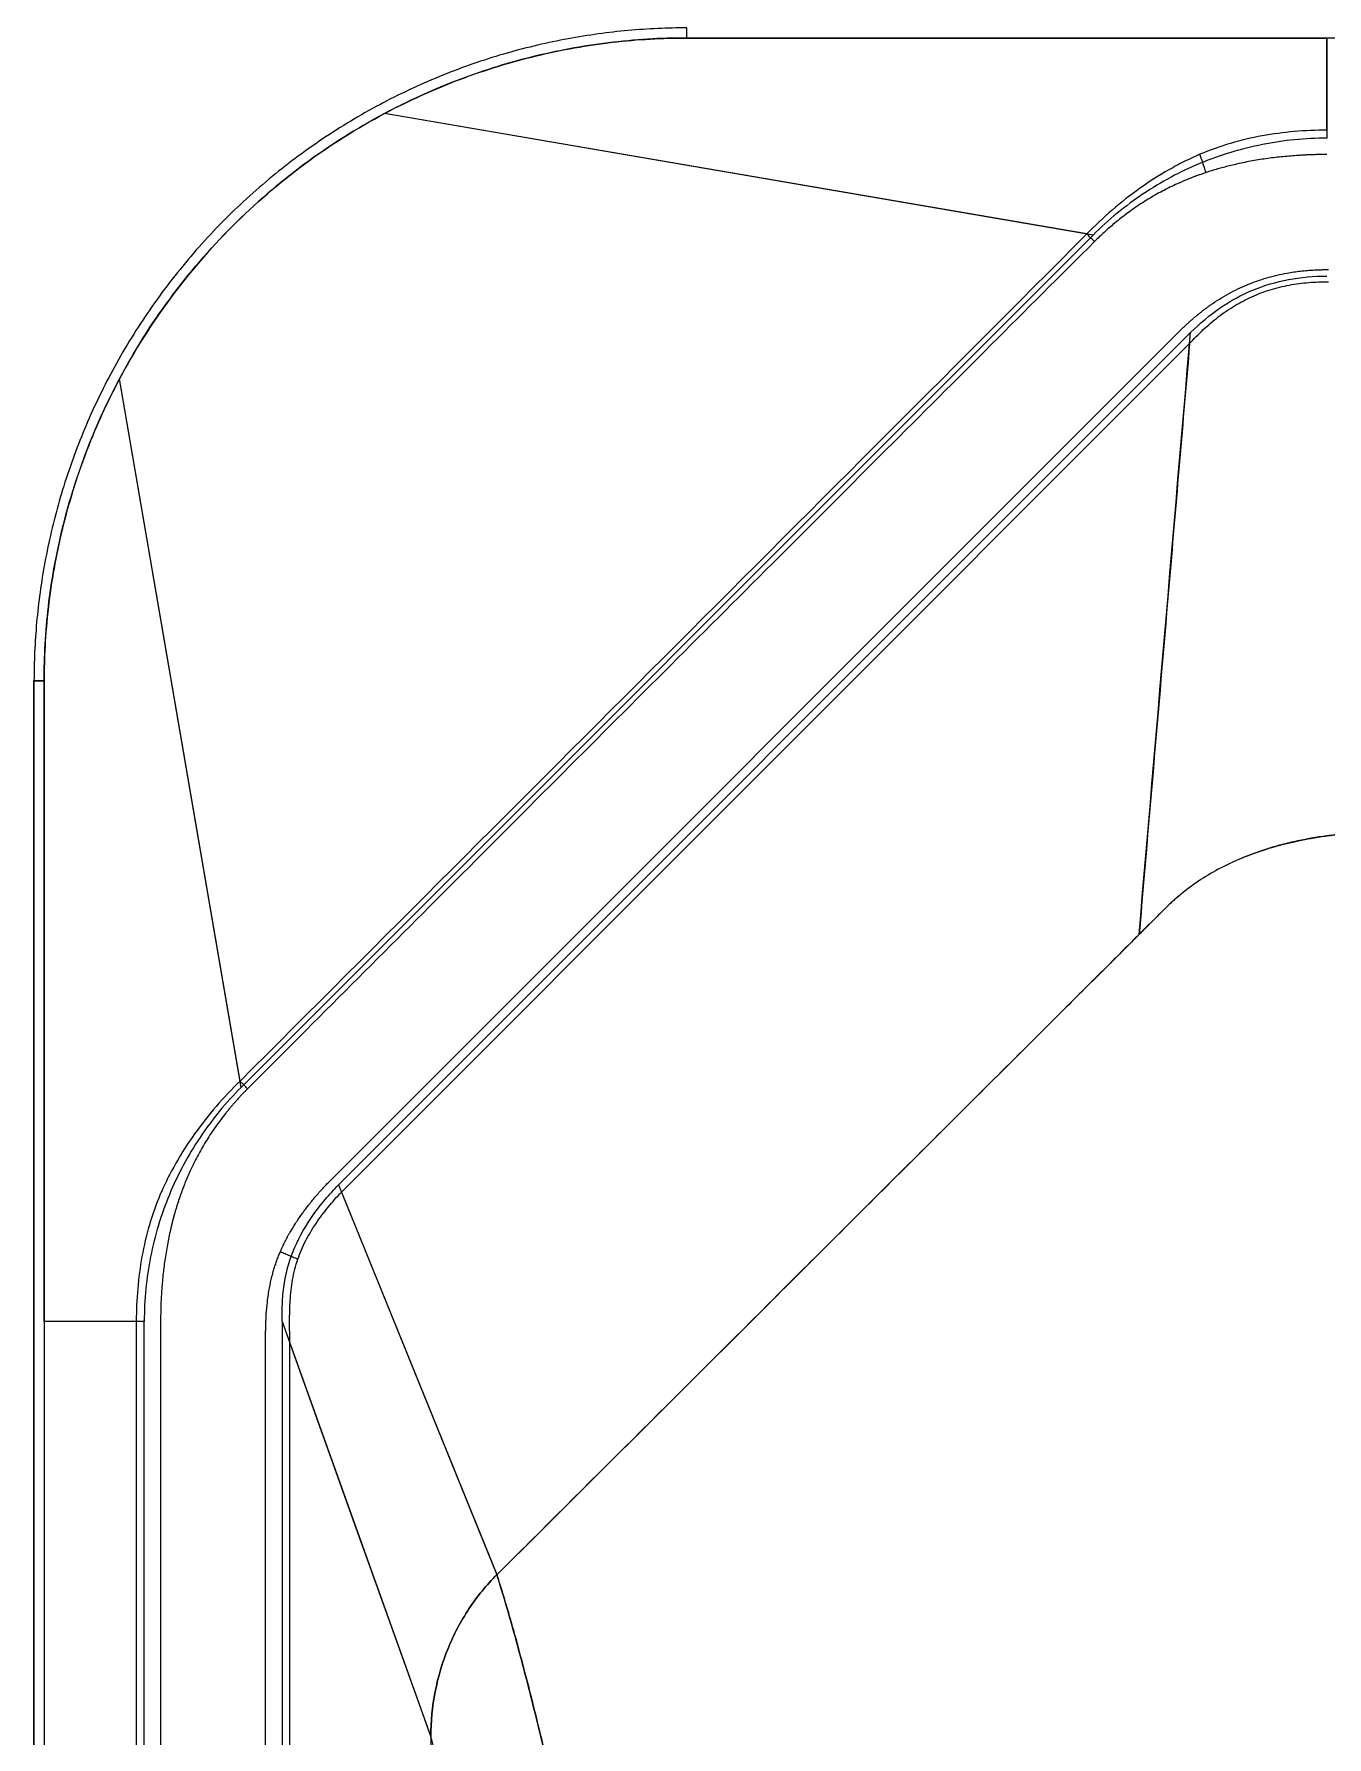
# Model space of a CAD drawing. Extents: x 956 to 1028, y 499 to 635.
# Drawn here: x 955.9 to 967.63, y 574.09 to 589.54 of the extents above; entities that cross this region are included whole.
import ezdxf

# ---------------------------------------------------------------- set-up
doc = ezdxf.new("R2010")
doc.units = 0
doc.header["$MEASUREMENT"] = 0
doc.layers.add('1', color=4, linetype='Continuous')

# ---------------------------------------------------------------- blocks, each defined once
blk = doc.blocks.new('2026 SX')
at = {"layer": '1', "color": 3}
for p, q in [((5.922, 77.272), (5.922, 77.364)), ((5.922, 77.272), (5.922, 77.364)), ((5.922, 77.272), (5.922, 77.364)), ((66.402, 77.272), (5.922, 77.272)), ((9.551, 75.495), (3.181, 76.588)), ((9.607, 75.485), (3.181, 76.588)), ((1.879, 67.757), (9.607, 75.485)), ((2.687, 66.91), (10.38, 74.603)), ((10.491, 74.601), (2.763, 66.873)), ((1.879, 67.757), (0.776, 74.183)), ((0.092, 71.442), (0, 71.442)), ((0, 71.442), (0, 5.922)), ((0, 71.442), (0.092, 71.442)), ((0, 5.922), (0, 71.442)), ((0.092, 65.635), (0.092, 71.442)), ((10.025, 69.143), (10.108, 69.227)), ((2.763, 66.873), (4.199, 63.338)), ((2.789, 66.807), (4.199, 63.337)), ((0.092, 65.635), (0.092, 14.123)), ((0.092, 65.635), (0.092, 14.123)), ((0.928, 65.635), (0.928, 14.123)), ((1, 14.123), (1, 65.635)), ((1.148, 65.635), (1.148, 14.123)), ((2.25, 65.635), (2.25, 14.123)), ((2.25, 65.635), (3.52, 62.089)), ((2.101, 14.147), (2.101, 65.438)), ((2.321, 14.147), (2.321, 65.438)), ((3.52, 62.089), (3.6, 61.866)), ((3.6, 61.866), (3.6, 22.318))]:
    blk.add_line(p, q, dxfattribs=at)
at = {"layer": '1', "color": 3, "flags": 128}
for points in [[(11.729, 77.272), (8.825, 77.272), (5.922, 77.272)], [(2.789, 66.807), (6.636, 70.654), (10.483, 74.501)], [(1.869, 67.813), (1.323, 70.998), (0.776, 74.183)], [(2.321, 65.438), (2.921, 63.763), (3.52, 62.089)], [(3.52, 62.089), (3.56, 61.977), (3.6, 61.866)]]:
    blk.add_lwpolyline(points, dxfattribs=at)
at = {"layer": '1', "color": 3}
for points, knots in [([(5.922, 77.364), (5.748, 77.364), (5.57, 77.356), (5.21, 77.324), (5.028, 77.299), (4.661, 77.231), (4.477, 77.188), (4.108, 77.083), (3.924, 77.02), (3.56, 76.876), (3.379, 76.794), (3.025, 76.611), (2.851, 76.509), (2.512, 76.288), (2.348, 76.168), (2.031, 75.911), (1.879, 75.774), (1.59, 75.485), (1.453, 75.333), (1.196, 75.016), (1.076, 74.852), (0.855, 74.513), (0.753, 74.339), (0.57, 73.985), (0.488, 73.804), (0.344, 73.44), (0.281, 73.256), (0.176, 72.887), (0.133, 72.703), (0.065, 72.336), (0.04, 72.154), (0.008, 71.794), (0, 71.616), (0, 71.442)], [0, 0, 0, 0, 0.0625, 0.0625, 0.125, 0.125, 0.1875, 0.1875, 0.25, 0.25, 0.3125, 0.3125, 0.375, 0.375, 0.4375, 0.4375, 0.5, 0.5, 0.5625, 0.5625, 0.625, 0.625, 0.6875, 0.6875, 0.75, 0.75, 0.8125, 0.8125, 0.875, 0.875, 0.9375, 0.9375, 1, 1, 1, 1]), ([(5.922, 77.364), (5.748, 77.364), (5.57, 77.356), (5.21, 77.324), (5.028, 77.299), (4.661, 77.231), (4.477, 77.188), (4.108, 77.083), (3.924, 77.02), (3.56, 76.876), (3.379, 76.794), (3.025, 76.611), (2.851, 76.509), (2.512, 76.288), (2.348, 76.168), (2.031, 75.911), (1.879, 75.774), (1.59, 75.485), (1.453, 75.333), (1.196, 75.016), (1.076, 74.852), (0.855, 74.513), (0.753, 74.339), (0.57, 73.985), (0.488, 73.804), (0.344, 73.44), (0.281, 73.256), (0.176, 72.887), (0.133, 72.703), (0.065, 72.336), (0.04, 72.154), (0.008, 71.794), (0, 71.616), (0, 71.442)], [0, 0, 0, 0, 0.0625, 0.0625, 0.125, 0.125, 0.1875, 0.1875, 0.25, 0.25, 0.3125, 0.3125, 0.375, 0.375, 0.4375, 0.4375, 0.5, 0.5, 0.5625, 0.5625, 0.625, 0.625, 0.6875, 0.6875, 0.75, 0.75, 0.8125, 0.8125, 0.875, 0.875, 0.9375, 0.9375, 1, 1, 1, 1]), ([(5.922, 77.272), (5.863, 77.272), (5.803, 77.271), (5.684, 77.268), (5.625, 77.265), (5.447, 77.254), (5.328, 77.243), (4.974, 77.2), (4.74, 77.156), (4.278, 77.041), (4.051, 76.969), (3.607, 76.798), (3.39, 76.699), (3.181, 76.588)], [0, 0, 0, 0, 0.0625, 0.0625, 0.125, 0.125, 0.25, 0.25, 0.5, 0.5, 0.75, 0.75, 1, 1, 1, 1]), ([(3.181, 76.588), (3.403, 76.706), (3.631, 76.809), (4.092, 76.983), (4.325, 77.054), (4.789, 77.166), (5.02, 77.207), (5.477, 77.26), (5.702, 77.272), (5.922, 77.272)], [0, 0, 0, 0, 0.25, 0.25, 0.5, 0.5, 0.75, 0.75, 1, 1, 1, 1]), ([(5.922, 77.272), (5.952, 77.272), (5.982, 77.272), (6.043, 77.272), (6.073, 77.272), (6.164, 77.272), (6.224, 77.272), (6.406, 77.272), (6.527, 77.272), (6.89, 77.272), (7.132, 77.272), (7.858, 77.272), (8.341, 77.272), (9.793, 77.272), (10.761, 77.272), (11.729, 77.272)], [0, 0, 0, 0, 0.015625, 0.015625, 0.03125, 0.03125, 0.0625, 0.0625, 0.125, 0.125, 0.25, 0.25, 0.5, 0.5, 1, 1, 1, 1]), ([(11.729, 76.436), (11.729, 76.616), (11.729, 76.776), (11.729, 77.055), (11.729, 77.174), (11.729, 77.272)], [0, 0, 0, 0, 0.5, 0.5, 1, 1, 1, 1]), ([(11.729, 77.272), (11.729, 77.168), (11.729, 77.04), (11.729, 76.736), (11.729, 76.56), (11.729, 76.364)], [0, 0, 0, 0, 0.5, 0.5, 1, 1, 1, 1]), ([(0.776, 74.183), (0.91, 74.433), (1.063, 74.677), (1.405, 75.14), (1.595, 75.36), (2.004, 75.769), (2.224, 75.959), (2.687, 76.301), (2.931, 76.454), (3.181, 76.588)], [0, 0, 0, 0, 0.25, 0.25, 0.5, 0.5, 0.75, 0.75, 1, 1, 1, 1]), ([(11.729, 76.436), (11.63, 76.436), (11.532, 76.432), (11.335, 76.415), (11.238, 76.402), (11.044, 76.367), (10.949, 76.345), (10.76, 76.289), (10.668, 76.256), (10.577, 76.218)], [0, 0, 0, 0, 0.25, 0.25, 0.5, 0.5, 0.75, 0.75, 1, 1, 1, 1]), ([(11.729, 76.364), (11.532, 76.364), (11.14, 76.325), (10.762, 76.211), (10.399, 76.061), (10.225, 75.967), (9.899, 75.749), (9.746, 75.624), (9.607, 75.485)], [0, 0, 0, 0, 0.25, 0.5, 0.5, 0.75, 0.75, 1, 1, 1, 1]), ([(10.577, 76.218), (10.529, 76.197), (10.481, 76.175), (10.387, 76.128), (10.341, 76.103), (10.203, 76.025), (10.115, 75.968), (9.943, 75.846), (9.86, 75.781), (9.7, 75.644), (9.624, 75.571), (9.551, 75.495)], [0, 0, 0, 0, 0.125, 0.125, 0.25, 0.25, 0.5, 0.5, 0.75, 0.75, 1, 1, 1, 1]), ([(10.632, 76.052), (10.622, 76.083), (10.612, 76.113), (10.593, 76.17), (10.585, 76.196), (10.577, 76.218)], [0, 0, 0, 0, 0.5, 0.5, 1, 1, 1, 1]), ([(11.729, 76.216), (11.715, 76.216), (11.689, 76.216), (11.649, 76.215), (11.61, 76.214), (11.571, 76.213), (11.531, 76.211), (11.492, 76.209), (11.419, 76.204), (11.313, 76.195), (11.174, 76.178), (11.036, 76.156), (10.926, 76.133), (10.845, 76.113), (10.79, 76.099), (10.737, 76.085), (10.684, 76.069), (10.649, 76.058), (10.632, 76.052)], [0, 0, 0, 0, 0.035629, 0.07117, 0.106626, 0.142002, 0.177299, 0.212523, 0.247675, 0.37422, 0.498819, 0.625965, 0.750404, 0.801376, 0.851804, 0.901705, 0.951098, 1, 1, 1, 1]), ([(10.632, 76.052), (10.622, 76.048), (10.601, 76.041), (10.569, 76.03), (10.538, 76.019), (10.507, 76.007), (10.477, 75.995), (10.446, 75.983), (10.416, 75.97), (10.386, 75.956), (10.32, 75.927), (10.221, 75.877), (10.091, 75.803), (9.966, 75.72), (9.87, 75.648), (9.799, 75.59), (9.753, 75.551), (9.708, 75.51), (9.663, 75.469), (9.634, 75.44), (9.62, 75.426)], [0, 0, 0, 0, 0.027715, 0.055368, 0.082961, 0.110499, 0.137987, 0.165429, 0.192829, 0.220192, 0.247522, 0.372659, 0.496428, 0.620881, 0.747346, 0.797658, 0.848054, 0.898559, 0.949199, 1, 1, 1, 1]), ([(9.551, 75.495), (8.271, 74.214), (6.991, 72.933), (4.431, 70.373), (3.15, 69.093), (1.869, 67.813)], [0, 0, 0, 0, 0.5, 0.5, 1, 1, 1, 1]), ([(9.62, 75.426), (9.308, 75.115), (8.678, 74.486), (7.726, 73.534), (6.757, 72.566), (5.454, 71.264), (3.846, 69.655), (2.567, 68.374), (1.938, 67.744)], [0, 0, 0, 0, 0.12176, 0.245678, 0.371754, 0.499988, 0.754308, 1, 1, 1, 1]), ([(10.38, 74.603), (10.388, 74.61), (10.402, 74.625), (10.425, 74.646), (10.447, 74.667), (10.469, 74.688), (10.491, 74.708), (10.514, 74.727), (10.536, 74.746), (10.559, 74.765), (10.581, 74.783), (10.604, 74.801), (10.627, 74.818), (10.65, 74.835), (10.718, 74.883), (10.833, 74.956), (11.004, 75.038), (11.183, 75.101), (11.346, 75.139), (11.491, 75.16), (11.588, 75.168), (11.658, 75.171), (11.7, 75.172), (11.728, 75.173), (11.742, 75.173)], [0, 0, 0, 0, 0.020399, 0.040629, 0.060693, 0.080594, 0.100337, 0.119924, 0.139358, 0.158643, 0.177783, 0.196782, 0.215642, 0.234369, 0.252965, 0.379608, 0.503773, 0.627257, 0.752692, 0.833561, 0.917065, 0.944531, 0.972173, 1, 1, 1, 1]), ([(10.483, 74.501), (10.523, 74.545), (10.564, 74.587), (10.651, 74.668), (10.696, 74.707), (10.791, 74.779), (10.84, 74.813), (10.941, 74.874), (10.994, 74.902), (11.102, 74.951), (11.158, 74.972), (11.271, 75.007), (11.329, 75.021), (11.446, 75.043), (11.505, 75.05), (11.623, 75.06), (11.682, 75.062), (11.742, 75.061)], [0, 0, 0, 0, 0.125, 0.125, 0.25, 0.25, 0.375, 0.375, 0.5, 0.5, 0.625, 0.625, 0.75, 0.75, 0.875, 0.875, 1, 1, 1, 1]), ([(10.491, 74.601), (10.577, 74.686), (10.667, 74.761), (10.855, 74.89), (10.953, 74.944), (11.16, 75.029), (11.268, 75.061), (11.492, 75.102), (11.609, 75.113), (11.729, 75.114)], [0, 0, 0, 0, 0.25, 0.25, 0.5, 0.5, 0.75, 0.75, 1, 1, 1, 1]), ([(10.483, 74.501), (10.422, 73.789), (10.27, 72.003), (10.117, 70.217), (10.025, 69.143)], [0, 0, 0, 0, 0.398587, 1, 1, 1, 1]), ([(0.776, 74.183), (0.665, 73.974), (0.566, 73.757), (0.395, 73.313), (0.323, 73.086), (0.208, 72.624), (0.164, 72.39), (0.121, 72.036), (0.11, 71.917), (0.099, 71.739), (0.096, 71.68), (0.093, 71.561), (0.092, 71.501), (0.092, 71.442)], [0, 0, 0, 0, 0.25, 0.25, 0.5, 0.5, 0.75, 0.75, 0.875, 0.875, 0.9375, 0.9375, 1, 1, 1, 1]), ([(0.092, 71.442), (0.092, 71.662), (0.104, 71.887), (0.157, 72.344), (0.198, 72.575), (0.31, 73.039), (0.381, 73.272), (0.555, 73.733), (0.658, 73.961), (0.776, 74.183)], [0, 0, 0, 0, 0.25, 0.25, 0.5, 0.5, 0.75, 0.75, 1, 1, 1, 1]), ([(0.092, 71.442), (0.092, 71.412), (0.092, 71.382), (0.092, 71.321), (0.092, 71.291), (0.092, 71.2), (0.092, 71.14), (0.092, 70.958), (0.092, 70.837), (0.092, 70.474), (0.092, 70.232), (0.092, 69.506), (0.092, 69.023), (0.092, 67.571), (0.092, 66.603), (0.092, 65.635)], [0, 0, 0, 0, 0.015625, 0.015625, 0.03125, 0.03125, 0.0625, 0.0625, 0.125, 0.125, 0.25, 0.25, 0.5, 0.5, 1, 1, 1, 1]), ([(12.994, 70.082), (12.914, 70.081), (12.765, 70.08), (12.562, 70.079), (12.399, 70.078), (12.281, 70.077), (12.199, 70.075), (12.139, 70.073), (12.087, 70.071), (12.041, 70.068), (12.002, 70.065), (11.933, 70.06), (11.831, 70.051), (11.692, 70.033), (11.551, 70.01), (11.407, 69.98), (11.262, 69.943), (11.098, 69.892), (10.914, 69.821), (10.722, 69.727), (10.535, 69.611), (10.409, 69.514), (10.331, 69.446), (10.301, 69.418), (10.27, 69.387), (10.238, 69.356), (10.195, 69.313), (10.133, 69.251), (10.073, 69.191), (10.034, 69.152), (10.025, 69.143)], [0, 0, 0, 0, 0.073969, 0.138058, 0.188277, 0.224605, 0.247393, 0.264532, 0.280697, 0.295112, 0.30726, 0.317039, 0.359324, 0.402295, 0.446486, 0.49182, 0.538195, 0.585674, 0.650846, 0.719999, 0.784089, 0.854301, 0.867096, 0.879844, 0.892677, 0.907149, 0.92146, 0.948712, 0.988618, 1, 1, 1, 1]), ([(10.964, 69.839), (10.987, 69.848), (11.035, 69.867), (11.107, 69.893), (11.178, 69.917), (11.244, 69.937), (11.306, 69.954), (11.381, 69.973), (11.473, 69.994), (11.589, 70.016), (11.711, 70.036), (11.844, 70.052), (11.944, 70.061), (12.02, 70.067), (12.065, 70.069), (12.122, 70.072), (12.176, 70.075), (12.218, 70.076), (12.254, 70.076), (12.296, 70.077), (12.351, 70.078), (12.412, 70.078), (12.493, 70.079), (12.591, 70.079), (12.696, 70.08), (12.795, 70.08), (12.893, 70.081), (12.96, 70.081), (12.994, 70.082)], [0, 0, 0, 0, 0.0363478, 0.0752431, 0.1114903, 0.1450996, 0.1760694, 0.2043892, 0.2579017, 0.3130795, 0.3777145, 0.4378832, 0.5072548, 0.5246263, 0.5489205, 0.572752, 0.6084971, 0.6264299, 0.6351576, 0.6603828, 0.6880932, 0.7142017, 0.749715, 0.8066621, 0.8572552, 0.9016938, 0.9510698, 1, 1, 1, 1]), ([(4.199, 63.337), (4.685, 63.821), (5.17, 64.305), (6.141, 65.272), (6.627, 65.756), (7.598, 66.724), (8.083, 67.208), (8.812, 67.934), (9.054, 68.176), (9.54, 68.659), (9.783, 68.901), (10.025, 69.143)], [0, 0, 0, 0, 0.25, 0.25, 0.5, 0.5, 0.75, 0.75, 0.875, 0.875, 1, 1, 1, 1]), ([(10.025, 69.143), (9.978, 69.097), (9.884, 69.003), (9.711, 68.83), (9.458, 68.578), (9.048, 68.169), (8.511, 67.635), (7.69, 66.816), (6.253, 65.383), (5.021, 64.156), (4.199, 63.337)], [0, 0, 0, 0, 0.0241988, 0.0483873, 0.0894442, 0.1541221, 0.2598568, 0.3655915, 0.577061, 1, 1, 1, 1]), ([(1.869, 67.813), (1.793, 67.74), (1.72, 67.664), (1.583, 67.504), (1.518, 67.421), (1.396, 67.249), (1.339, 67.161), (1.261, 67.023), (1.236, 66.977), (1.189, 66.883), (1.167, 66.835), (1.146, 66.787)], [0, 0, 0, 0, 0.25, 0.25, 0.5, 0.5, 0.75, 0.75, 0.875, 0.875, 1, 1, 1, 1]), ([(1.879, 67.757), (1.74, 67.618), (1.615, 67.465), (1.397, 67.139), (1.303, 66.965), (1.153, 66.602), (1.039, 66.224), (1, 65.832), (1, 65.635)], [0, 0, 0, 0, 0.25, 0.25, 0.5, 0.5, 0.75, 1, 1, 1, 1]), ([(1.938, 67.744), (1.93, 67.736), (1.914, 67.721), (1.891, 67.697), (1.869, 67.673), (1.846, 67.648), (1.824, 67.624), (1.803, 67.599), (1.781, 67.574), (1.76, 67.548), (1.715, 67.492), (1.648, 67.403), (1.565, 67.279), (1.49, 67.149), (1.436, 67.041), (1.399, 66.958), (1.375, 66.903), (1.353, 66.846), (1.332, 66.789), (1.319, 66.751), (1.312, 66.732)], [0, 0, 0, 0, 0.027684, 0.05532, 0.082912, 0.110465, 0.137983, 0.165469, 0.192927, 0.220363, 0.24778, 0.373524, 0.497376, 0.621959, 0.747969, 0.798069, 0.848296, 0.898675, 0.949235, 1, 1, 1, 1]), ([(2.235, 66.267), (2.238, 66.274), (2.244, 66.289), (2.254, 66.311), (2.265, 66.333), (2.276, 66.355), (2.287, 66.377), (2.298, 66.399), (2.31, 66.421), (2.334, 66.463), (2.373, 66.525), (2.428, 66.606), (2.488, 66.686), (2.541, 66.751), (2.585, 66.802), (2.619, 66.839), (2.652, 66.875), (2.675, 66.898), (2.687, 66.91)], [0, 0, 0, 0, 0.030471, 0.0611, 0.091895, 0.122862, 0.15401, 0.185345, 0.216874, 0.248603, 0.36943, 0.49532, 0.620265, 0.748171, 0.812417, 0.875786, 0.938305, 1, 1, 1, 1]), ([(2.25, 65.635), (2.25, 65.696), (2.251, 65.755), (2.257, 65.871), (2.263, 65.928), (2.281, 66.04), (2.293, 66.095), (2.325, 66.203), (2.344, 66.255), (2.411, 66.41), (2.469, 66.509), (2.569, 66.65), (2.604, 66.696), (2.68, 66.786), (2.72, 66.83), (2.763, 66.873)], [0, 0, 0, 0, 0.125, 0.125, 0.25, 0.25, 0.375, 0.375, 0.5, 0.5, 0.75, 0.75, 0.875, 0.875, 1, 1, 1, 1]), ([(1.146, 66.787), (1.108, 66.696), (1.075, 66.604), (1.019, 66.415), (0.997, 66.32), (0.962, 66.126), (0.949, 66.029), (0.932, 65.832), (0.928, 65.734), (0.928, 65.635)], [0, 0, 0, 0, 0.25, 0.25, 0.5, 0.5, 0.75, 0.75, 1, 1, 1, 1]), ([(1.312, 66.732), (1.309, 66.721), (1.302, 66.7), (1.291, 66.667), (1.282, 66.634), (1.272, 66.601), (1.263, 66.568), (1.254, 66.534), (1.246, 66.5), (1.23, 66.432), (1.209, 66.329), (1.186, 66.191), (1.169, 66.052), (1.159, 65.936), (1.153, 65.843), (1.151, 65.774), (1.149, 65.705), (1.148, 65.659), (1.148, 65.635)], [0, 0, 0, 0, 0.0303786, 0.0609479, 0.0917126, 0.1226771, 0.1538458, 0.1852232, 0.2168133, 0.2486205, 0.3728303, 0.4998019, 0.6245039, 0.7512158, 0.8130279, 0.8750838, 0.9374018, 1, 1, 1, 1]), ([(2.394, 66.199), (2.413, 66.257), (2.438, 66.313), (2.493, 66.421), (2.525, 66.473), (2.593, 66.574), (2.63, 66.623), (2.707, 66.718), (2.747, 66.763), (2.789, 66.807)], [0, 0, 0, 0, 0.25, 0.25, 0.5, 0.5, 0.75, 0.75, 1, 1, 1, 1]), ([(2.101, 65.438), (2.101, 65.457), (2.101, 65.492), (2.101, 65.545), (2.103, 65.596), (2.105, 65.667), (2.111, 65.753), (2.122, 65.859), (2.14, 65.963), (2.159, 66.046), (2.177, 66.107), (2.189, 66.148), (2.203, 66.188), (2.218, 66.228), (2.229, 66.254), (2.235, 66.267)], [0, 0, 0, 0, 0.067882, 0.125401, 0.18904, 0.247694, 0.375249, 0.495701, 0.624125, 0.748241, 0.798892, 0.849353, 0.899665, 0.949867, 1, 1, 1, 1]), ([(2.235, 66.267), (2.249, 66.261), (2.263, 66.255), (2.291, 66.243), (2.305, 66.237), (2.332, 66.226), (2.345, 66.22), (2.365, 66.212), (2.371, 66.209), (2.383, 66.204), (2.388, 66.202), (2.394, 66.199)], [0, 0, 0, 0, 0.25, 0.25, 0.5, 0.5, 0.75, 0.75, 0.875, 0.875, 1, 1, 1, 1]), ([(2.321, 65.438), (2.321, 65.47), (2.32, 65.502), (2.319, 65.566), (2.319, 65.598), (2.319, 65.695), (2.32, 65.759), (2.328, 65.886), (2.335, 65.95), (2.357, 66.076), (2.373, 66.139), (2.394, 66.199)], [0, 0, 0, 0, 0.125, 0.125, 0.25, 0.25, 0.5, 0.5, 0.75, 0.75, 1, 1, 1, 1]), ([(0.928, 65.635), (0.744, 65.635), (0.583, 65.635), (0.304, 65.635), (0.187, 65.635), (0.092, 65.635)], [0, 0, 0, 0, 0.5, 0.5, 1, 1, 1, 1]), ([(1, 65.635), (0.804, 65.635), (0.628, 65.635), (0.324, 65.635), (0.196, 65.635), (0.092, 65.635)], [0, 0, 0, 0, 0.5, 0.5, 1, 1, 1, 1]), ([(3.6, 61.866), (3.6, 62.004), (3.613, 62.142), (3.666, 62.411), (3.705, 62.543), (3.807, 62.795), (3.871, 62.915), (4.019, 63.139), (4.105, 63.243), (4.199, 63.338)], [0, 0, 0, 0, 0.25, 0.25, 0.5, 0.5, 0.75, 0.75, 1, 1, 1, 1]), ([(4.199, 63.338), (4.105, 63.243), (4.019, 63.139), (3.871, 62.915), (3.807, 62.795), (3.705, 62.543), (3.666, 62.411), (3.613, 62.142), (3.6, 62.004), (3.6, 61.866)], [0, 0, 0, 0, 0.25, 0.25, 0.5, 0.5, 0.75, 0.75, 1, 1, 1, 1]), ([(5.533, 57.288), (5.426, 57.864), (5.319, 58.432), (5.104, 59.537), (4.996, 60.075), (4.831, 60.848), (4.776, 61.1), (4.664, 61.592), (4.608, 61.831), (4.494, 62.292), (4.436, 62.515), (4.319, 62.942), (4.26, 63.146), (4.199, 63.337)], [0, 0, 0, 0, 0.25, 0.25, 0.5, 0.5, 0.625, 0.625, 0.75, 0.75, 0.875, 0.875, 1, 1, 1, 1]), ([(4.199, 63.337), (4.203, 63.326), (4.21, 63.303), (4.224, 63.256), (4.243, 63.197), (4.264, 63.125), (4.294, 63.026), (4.33, 62.901), (4.385, 62.705), (4.455, 62.443), (4.539, 62.114), (4.623, 61.765), (4.733, 61.296), (4.867, 60.685), (5.027, 59.92), (5.159, 59.257), (5.264, 58.717), (5.329, 58.374), (5.381, 58.101), (5.421, 57.888), (5.46, 57.68), (5.486, 57.54), (5.498, 57.474)], [0, 0, 0, 0, 0.007278, 0.015625, 0.03125, 0.046295, 0.0625, 0.094487, 0.125, 0.182725, 0.249998, 0.312498, 0.374998, 0.499998, 0.624997, 0.749999, 0.813649, 0.875, 0.906533, 0.9375, 0.970781, 1, 1, 1, 1]), ([(8.522, 57.969), (8.612, 58.045), (8.748, 58.158), (8.886, 58.273), (8.978, 58.35), (9.024, 58.389), (9.257, 58.583), (9.492, 58.779), (9.7, 58.954), (9.75, 58.996), (9.76, 59.004), (9.78, 59.021), (9.81, 59.045), (9.86, 59.087), (9.907, 59.127), (9.947, 59.16), (9.961, 59.172), (9.991, 59.197), (10.07, 59.262), (10.165, 59.341), (10.32, 59.468), (10.397, 59.531), (10.553, 59.657), (10.631, 59.719), (10.867, 59.903), (11.026, 60.025), (11.508, 60.38), (11.837, 60.605), (12.511, 61.021), (12.857, 61.21), (13.391, 61.459), (13.571, 61.536), (13.937, 61.676), (14.124, 61.74), (14.407, 61.823), (14.502, 61.849), (14.692, 61.897), (14.788, 61.919), (14.935, 61.948), (14.984, 61.958), (15.084, 61.976), (15.134, 61.984), (15.194, 61.994), (15.205, 61.996), (15.229, 61.999), (15.252, 62.003), (15.283, 62.007), (15.303, 62.01), (15.317, 62.012), (15.324, 62.013), (15.346, 62.015), (15.361, 62.017), (15.386, 62.021), (15.397, 62.022), (15.411, 62.024), (15.415, 62.024), (15.423, 62.025), (15.426, 62.025), (15.432, 62.026), (15.435, 62.027), (15.44, 62.027), (15.443, 62.028), (15.446, 62.028)], [0, 0, 0, 0, 0.0625, 0.09375, 0.09375, 0.125, 0.125, 0.25, 0.28125, 0.28125, 0.289062, 0.289062, 0.296875, 0.3125, 0.328125, 0.328125, 0.335937, 0.335937, 0.34375, 0.375, 0.375, 0.40625, 0.40625, 0.4375, 0.4375, 0.5, 0.5, 0.625, 0.625, 0.75, 0.75, 0.8125, 0.8125, 0.875, 0.875, 0.90625, 0.90625, 0.9375, 0.9375, 0.953125, 0.953125, 0.96875, 0.96875, 0.972656, 0.972656, 0.976563, 0.980469, 0.982422, 0.982422, 0.984375, 0.984375, 0.988281, 0.988281, 0.992188, 0.992188, 0.994141, 0.994141, 0.996094, 0.996094, 0.998047, 0.998047, 1, 1, 1, 1]), ([(8.522, 57.969), (8.612, 58.045), (8.748, 58.158), (8.886, 58.273), (8.978, 58.35), (9.024, 58.389), (9.257, 58.583), (9.492, 58.779), (9.7, 58.954), (9.75, 58.996), (9.76, 59.004), (9.78, 59.021), (9.81, 59.045), (9.86, 59.087), (9.907, 59.127), (9.947, 59.16), (9.961, 59.172), (9.991, 59.197), (10.07, 59.262), (10.165, 59.341), (10.32, 59.468), (10.397, 59.531), (10.553, 59.657), (10.631, 59.719), (10.867, 59.903), (11.026, 60.025), (11.508, 60.38), (11.837, 60.605), (12.511, 61.021), (12.857, 61.21), (13.391, 61.459), (13.571, 61.536), (13.937, 61.676), (14.124, 61.74), (14.407, 61.823), (14.502, 61.849), (14.692, 61.897), (14.788, 61.919), (14.935, 61.948), (14.984, 61.958), (15.084, 61.976), (15.134, 61.984), (15.194, 61.994), (15.205, 61.996), (15.229, 61.999), (15.252, 62.003), (15.283, 62.007), (15.303, 62.01), (15.317, 62.012), (15.324, 62.013), (15.346, 62.015), (15.361, 62.017), (15.386, 62.021), (15.397, 62.022), (15.411, 62.024), (15.415, 62.024), (15.423, 62.025), (15.426, 62.025), (15.432, 62.026), (15.435, 62.027), (15.44, 62.027), (15.443, 62.028), (15.446, 62.028)], [0, 0, 0, 0, 0.0625, 0.09375, 0.09375, 0.125, 0.125, 0.25, 0.28125, 0.28125, 0.289063, 0.289063, 0.296875, 0.3125, 0.328125, 0.328125, 0.335938, 0.335938, 0.34375, 0.375, 0.375, 0.40625, 0.40625, 0.4375, 0.4375, 0.5, 0.5, 0.625, 0.625, 0.75, 0.75, 0.8125, 0.8125, 0.875, 0.875, 0.90625, 0.90625, 0.9375, 0.9375, 0.953125, 0.953125, 0.96875, 0.96875, 0.972656, 0.972656, 0.976562, 0.980469, 0.982422, 0.982422, 0.984375, 0.984375, 0.988281, 0.988281, 0.992187, 0.992187, 0.994141, 0.994141, 0.996094, 0.996094, 0.998047, 0.998047, 1, 1, 1, 1]), ([(4.926, 55.789), (4.818, 56.369), (4.709, 56.938), (4.491, 58.045), (4.381, 58.584), (4.216, 59.359), (4.16, 59.612), (4.049, 60.105), (3.994, 60.345), (3.882, 60.809), (3.826, 61.034), (3.713, 61.465), (3.657, 61.671), (3.6, 61.866)], [0, 0, 0, 0, 0.25, 0.25, 0.5, 0.5, 0.625, 0.625, 0.75, 0.75, 0.875, 0.875, 1, 1, 1, 1])]:
    blk.add_open_spline(points, degree=3, knots=knots, dxfattribs=at)
for points in [[(3.181, 76.588), (2.673, 76.317), (1.739, 75.625), (1.047, 74.691), (0.776, 74.183)], [(9.62, 75.426), (9.596, 75.45), (9.573, 75.473), (9.551, 75.495)], [(10.025, 69.144), (10.18, 70.963), (10.336, 72.782), (10.491, 74.601)], [(1.938, 67.744), (1.914, 67.768), (1.891, 67.791), (1.869, 67.813)]]:
    blk.add_open_spline(points, degree=3, dxfattribs=at)

msp = doc.modelspace()

# ---------------------------------------------------------------- block references
at = {"layer": '1'}
msp.add_blockref('2026 SX', (955.896, 512.227), dxfattribs=at)

doc.saveas('drawing.dxf')
